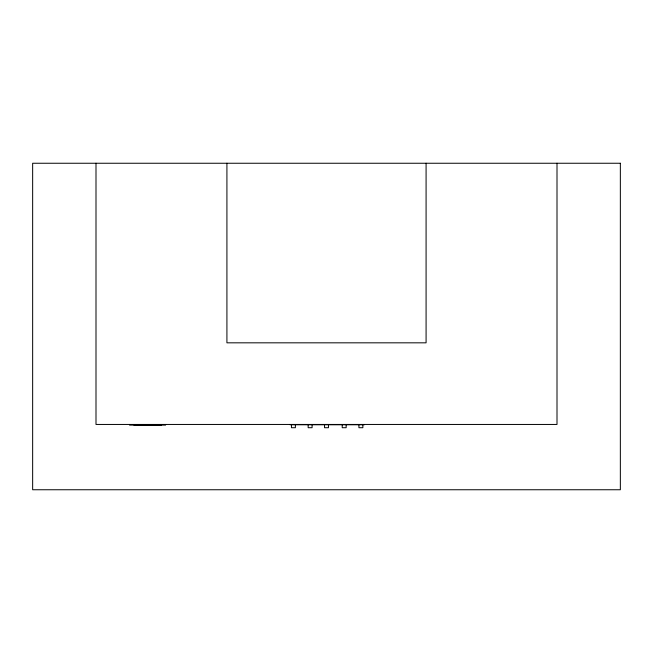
<?xml version="1.0" encoding="UTF-8"?>
<svg xmlns="http://www.w3.org/2000/svg" width="653" height="653" viewBox="0 0 653 653"><rect width="100%" height="100%" fill="white"/><g stroke="black" fill="none" stroke-linecap="round" stroke-linejoin="round"><path stroke-width="0.98" d="M290.054 424.776L364.325 424.776M134.069 425.43L161.275 425.43M557.001 163.25L557.001 424.45L95.999 424.45L95.999 163.25M426.083 163.25L426.083 342.825L226.918 342.825L226.918 163.25M362.856 424.45L362.856 427.715L358.921 427.715L358.921 424.45M346.155 424.45L346.155 427.715L342.221 427.715L342.221 424.45M328.467 424.45L328.467 427.715L324.533 427.715L324.533 424.45M312.085 424.45L312.085 427.715L308.159 427.715L308.159 424.45M295.385 424.45L295.385 427.715L291.458 427.715L291.458 424.45M165.584 424.45L165.584 425.103L129.555 425.103L129.555 424.45M620.35 163.25L32.65 163.25L32.65 489.75L620.35 489.75L620.35 163.25"/></g></svg>
